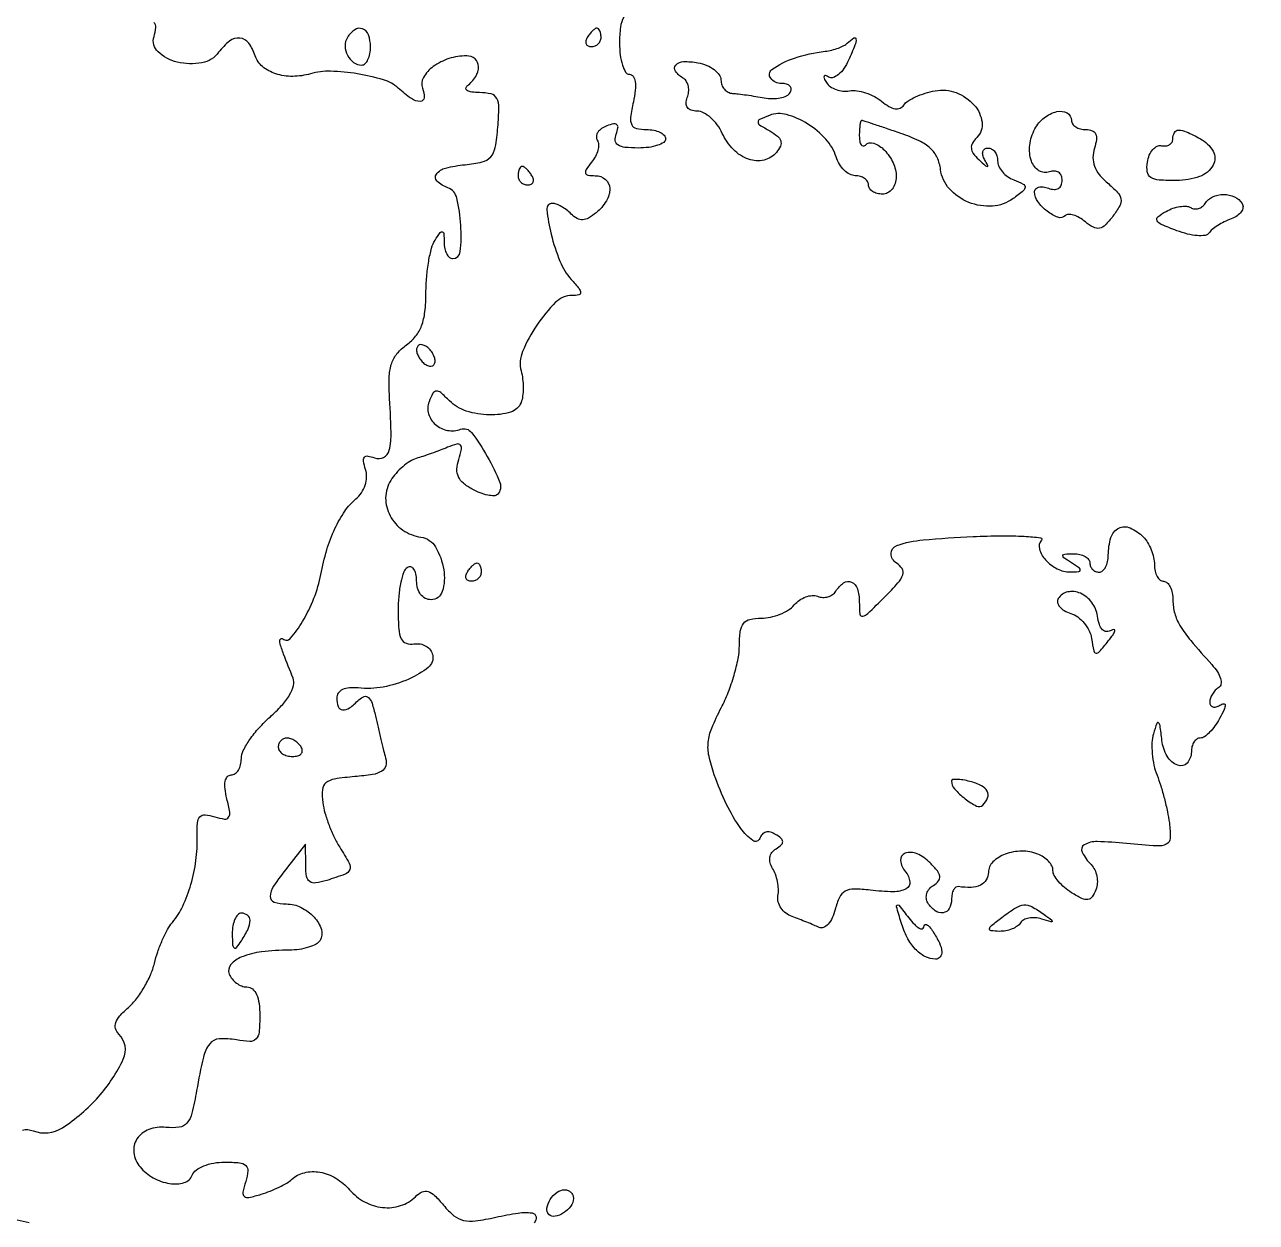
# Model space of a CAD drawing. Extents: x 0 to 4160, y 0 to 3120.
# Drawn here: x 154.5 to 288.1, y 2606.5 to 2736.4 of the extents above; entities that cross this region are included whole.
import ezdxf

# ---------------------------------------------------------------- set-up
doc = ezdxf.new("R2010")
doc.units = 0

msp = doc.modelspace()

# ---------------------------------------------------------------- linework, layer by layer
for points in [[(4159.499279, 606.274193, 0.000001), (4159.667734, 974.478125, 0.000057)], [(757.647081, 3119.740147, 0.000002), (520.492565, 3119.487217, 0.4139)], [(1964.75, 0.149832, 0.000016), (2717.930904, 0.232101, 0.000028), (3351.473438, 0.357111)], [(154.285611, 2616.480087, -0.074941), (154.850866, 2616.521925, -0.0728), (155.409341, 2616.396416, 0.239552), (158.594027, 2616.728292, 0.067511), (162.500639, 2620.07865, 0.072124), (165.200731, 2624.172276, 0.316056), (164.72864, 2626.87136, -0.124), (164.365046, 2627.479776, -0.158896), (164.380118, 2628.12826, -0.099096), (164.821803, 2628.871928, -0.030724), (165.754898, 2629.787424, 0.050859), (166.614785, 2630.701766, 0.030134), (167.451955, 2631.944466, 0.029914), (168.144946, 2633.299394, 0.04475), (168.567382, 2634.55925, -0.02467), (168.927337, 2635.795132, -0.020194), (169.429057, 2637.07678, -0.020654), (169.987818, 2638.219432, -0.049441), (170.516028, 2639, 0.064015), (171.647102, 2640.780806, 0.038954), (172.52699, 2643.117448, 0.037184), (173.075161, 2645.715579, 0.040529), (173.210767, 2648.291772, -0.023356), (173.238175, 2649.791107, -0.164313), (173.512326, 2650.456734, -0.241848), (174.067197, 2650.67823, -0.053188), (175.104637, 2650.46679, 0.036281), (176.175728, 2650.210571, 0.292078), (176.619556, 2650.401405, 0.195389), (176.740912, 2650.969499, 0.017613), (176.43067, 2652.420209, -0.0307), (176.228259, 2653.504671, -0.075127), (176.249983, 2654.314171, -0.131664), (176.482485, 2654.809807, -0.221088), (176.891592, 2655, 0.157668), (177.314345, 2655.136708, 0.097217), (177.674405, 2655.522086, 0.079168), (177.917492, 2656.097656, 0.060476), (178, 2656.777316, -0.117433), (178.206352, 2657.643794, -0.034076), (178.91237, 2658.833136, -0.032221), (179.917239, 2660.106046, -0.029479), (181.105941, 2661.280047, 0.028211), (182.363911, 2662.516178, 0.050844), (183.221944, 2663.677923, 0.067235), (183.653676, 2664.698273, 0.164089), (183.605941, 2665.502732, -0.003925), (182.579278, 2668.098, -0.028325), (182.166484, 2669.376911, -0.22458), (182.23461, 2669.73845, -0.446269), (182.492203, 2669.765134, 0.42316), (183.34026, 2669.819781, 0.042957), (184.643098, 2671.644851, 0.040233), (185.870058, 2674.161162, 0.046495), (186.60791, 2676.723884, -0.026303), (187.262238, 2679.397632, -0.035519), (188.147361, 2681.723678, -0.040491), (189.214083, 2683.606109, -0.070512), (190.418402, 2684.93228, 0.070736), (191.029049, 2685.605315, 0.070604), (191.428364, 2686.422293, 0.072668), (191.577052, 2687.29599, 0.082893), (191.457187, 2688.134891, -0.031386), (191.235552, 2689.022936, -0.214384), (191.340447, 2689.450567, -0.277048), (191.701436, 2689.589476, -0.048339), (192.434609, 2689.386719, 0.213991), (193.427308, 2689.441587, 0.220038), (194.030838, 2690.21797, 0.063732), (194.228188, 2692.178614, 0.008508), (194.045034, 2696.339488, -0.028124), (194.035734, 2698.288006, -0.071546), (194.308128, 2699.672173, -0.089858), (194.90948, 2700.7313, -0.066135), (195.905256, 2701.646192, 0.071982), (196.892689, 2702.574843, 0.079048), (197.538934, 2703.717854, 0.061929), (197.897734, 2705.229045, 0.026446), (198.015313, 2707.306704, -0.020655), (198.092483, 2709.022082, -0.021253), (198.310881, 2710.708844, -0.021569), (198.624497, 2712.149175, -0.079218), (199, 2713, -0.011213), (199.563444, 2713.830411, -0.309569), (199.798096, 2713.916542, -0.327416), (199.952739, 2713.728916, -0.011938), (199.984687, 2712.75, 0.049419), (200.056961, 2712.08033, 0.069019), (200.259877, 2711.514062, 0.088742), (200.555182, 2711.132722, 0.185807), (200.9, 2711, 0.385046), (201.740643, 2711.760059, 0.041434), (201.791439, 2714.616596, 0.039714), (201.362443, 2717.56626, 0.250176), (200.4, 2718.676747, -0.092816), (199.223725, 2719.400372, -0.384809), (199.147807, 2720.16083, -0.17507), (200.144808, 2720.826916, -0.036576), (202.25, 2721.186642, 0.032999), (204.119337, 2721.492335, 0.157075), (205.03659, 2722.041759, 0.137093), (205.528196, 2723.067229, 0.022995), (205.810365, 2725.25, 0.016331), (205.918143, 2727.407364, 0.127058), (205.684983, 2728.379035, 0.213884), (205.066998, 2728.859758, 0.058333), (203.810365, 2729.015313, -0.029862), (202.985963, 2729.070079, -0.098771), (202.47242, 2729.241942, -0.293502), (202.343879, 2729.488858, -0.214758), (202.5, 2729.765313, 0.093716), (203.409428, 2730.740967, 0.146974), (203.714734, 2731.83756, 0.210325), (203.331952, 2732.661458, 0.182296), (202.434259, 2733, 0.077205), (200.501825, 2732.699824, 0.081401), (198.789971, 2731.828854, 0.103357), (197.73783, 2730.657226, 0.226809), (197.644227, 2729.484746, -0.102307), (197.812281, 2728.459701, -0.402267), (197.392837, 2728.057452, -0.153423), (196.428192, 2728.361053, -0.031555), (195.01557, 2729.485909, 0.111182), (193.403095, 2730.396581, 0.032303), (190.605345, 2731.045967, 0.033175), (187.66889, 2731.332185, 0.079001), (185.5, 2731.055604, -0.069517), (183.56509, 2730.771674, -0.080241), (181.724356, 2731.055993, -0.093359), (180.286764, 2731.840542, -0.145443), (179.5, 2733, 0.08371), (178.792382, 2734.378119, 0.211413), (177.831316, 2734.919126, 0.191923), (176.711642, 2734.59326, 0.069355), (175.537148, 2733.38169, -0.192075), (173.717134, 2732.240896, -0.10518), (171.045742, 2732.318978, -0.127582), (168.964917, 2733.435831, -0.290733), (168.527966, 2735.088114, 0.057936), (168.717756, 2736.066574, 0.226136), (168.501472, 2736.625955, 0.162592)], [(219.469834, 2737.211654, 0.093966), (219.108348, 2736.097197, 0.031578), (219, 2734.383369, 0.030242), (219.078473, 2733.087159, 0.047011), (219.31709, 2731.993865, 0.059721), (219.664253, 2731.233163, 0.261571), (220.079455, 2731, -0.251119), (220.480681, 2730.784926, -0.112318), (220.699871, 2730.207808, -0.063474), (220.711604, 2729.268883, -0.025486), (220.5, 2728, 0.020114), (220.202944, 2726.32946, 0.145513), (220.326195, 2725.531455, 0.229307), (220.8324, 2725.123994, 0.056791), (221.920545, 2725, -0.046125), (222.716467, 2724.92642, -0.066066), (223.38916, 2724.70625, -0.086137), (223.843225, 2724.382022, -0.197211), (224, 2724, -0.253346), (223.791991, 2723.615826, -0.063429), (223.127969, 2723.29375, -0.049312), (222.168592, 2723.072784, -0.031968), (221.031385, 2723, -0.023767), (219.594268, 2723.068349, -0.11781), (218.833925, 2723.328436, -0.232397), (218.544949, 2723.799788, -0.115434), (218.642725, 2724.511341, 0.046034), (218.833711, 2725.189781, 0.264843), (218.715483, 2725.528964, 0.236845), (218.347067, 2725.624011, 0.038462), (217.617084, 2725.406556, 0.062426), (217.046062, 2725.101174, 0.093307), (216.653608, 2724.69558, 0.121418), (216.498037, 2724.25747, 0.164749), (216.591833, 2723.85141, -0.137939), (216.725588, 2723.385258, -0.065536), (216.646696, 2722.76047, -0.057513), (216.382803, 2722.082888, -0.051655), (215.963645, 2721.456195, 0.022995), (215.379815, 2720.682987, 0.223015), (215.315324, 2720.288162, 0.295421), (215.578079, 2720.058006, 0.03623), (216.377555, 2720, -0.177589), (217.47873, 2719.596151, -0.215217), (217.94674, 2718.611773, -0.143668), (217.578222, 2717.256763, -0.081969), (216.457618, 2715.964826, -0.042065), (215.650234, 2715.402157, -0.120388), (214.99833, 2715.211207, -0.141388), (214.39662, 2715.355649, -0.067324), (213.757618, 2715.842382, 0.034073), (213.249748, 2716.285379, 0.033111), (212.68171, 2716.65995, 0.034943), (212.138583, 2716.920242, 0.094543), (211.720545, 2717, 0.445193), (211.113252, 2716.325615, 0.03463), (211.585039, 2713.638971, 0.036785), (212.541981, 2710.718101, 0.083369), (213.766281, 2708.75, -0.011504), (214.609755, 2707.748261, -0.159583), (214.774386, 2707.311325, -0.374157), (214.580301, 2707.067464, -0.045658), (213.843046, 2707, 0.198614), (212.077292, 2706.269788, 0.048619), (210.034421, 2703.791487, 0.048947), (208.485855, 2700.918791, 0.164554), (208.337624, 2698.816927, -0.03629), (208.499295, 2697.944485, -0.028632), (208.550605, 2696.985192, -0.029416), (208.494135, 2696.084679, -0.061318), (208.324614, 2695.403548, -0.232411), (207.194604, 2694.355732, -0.078403), (204.906453, 2694.046166, -0.071642), (202.390855, 2694.465184, -0.119896), (200.568556, 2695.574301, 0.016572), (199.614398, 2696.467222, 0.193514), (199.14217, 2696.632576, 0.265102), (198.773407, 2696.399438, 0.030594), (198.35141, 2695.473377, 0.164398), (198.298339, 2694.164521, 0.143142), (199.041174, 2693.004851, 0.13294), (200.343645, 2692.37182, 0.135744), (201.776327, 2692.489222, -0.330174), (202.955319, 2692.142261, -0.03311), (204.665447, 2689.535377, -0.033049), (206.025611, 2686.707461, -0.300494), (205.76487, 2685.431537, -0.200223), (205.393677, 2685.278879, -0.048381), (204.718881, 2685.347763, -0.042143), (203.898032, 2685.586159, -0.031138), (203.037589, 2685.979883, -0.050939), (202.070536, 2686.631853, -0.112706), (201.534114, 2687.335501, -0.120767), (201.376851, 2688.168841, -0.063456), (201.567342, 2689.212175, 0.02131), (201.873023, 2690.339816, 0.244346), (201.759699, 2690.770669, 0.285928), (201.361707, 2690.883953, 0.027349), (200.365399, 2690.537818, -0.006971), (199.538165, 2690.212086, -0.004807), (198.592779, 2689.86532, -0.004847), (197.676915, 2689.549305, -0.00987), (196.950445, 2689.322332, 0.07267), (196.269831, 2689.011696, 0.03501), (195.500951, 2688.435346, 0.033785), (194.768745, 2687.709872, 0.041079), (194.191971, 2686.935786, 0.137422), (193.6443, 2685.06723, 0.126009), (194.119057, 2683.116371, 0.119612), (195.505038, 2681.559856, 0.116265), (197.464681, 2680.791418, -0.227265), (199.044333, 2679.73569, -0.093854), (199.942587, 2677.256025, -0.113497), (199.788453, 2674.911306, -0.331147), (198.563358, 2674, -0.121407), (197.943916, 2674.15266, -0.109971), (197.439819, 2674.579262, -0.094722), (197.111897, 2675.24025, -0.068017), (197, 2676.059017, 0.047867), (196.928459, 2676.804599, 0.104212), (196.70625, 2677.33165, 0.181468), (196.378123, 2677.558599, 0.202618), (196, 2677.5, 0.17154), (195.612097, 2677.017805, 0.030946), (195.29375, 2675.892973, 0.0302), (195.073237, 2674.468171, 0.023296), (195, 2672.897146, 0.016266), (195.06749, 2670.823113, 0.092671), (195.339083, 2669.758902, 0.202104), (195.869151, 2669.277545, 0.12775), (196.713748, 2669.206163, -0.087348), (197.392048, 2669.203148, -0.09146), (198.016687, 2668.967239, -0.096377), (198.491311, 2668.537604, -0.110047), (198.742743, 2667.980182, -0.282627), (198.269281, 2666.668331, -0.06496), (196.165002, 2665.396042, -0.057568), (193.364872, 2664.532737, -0.073479), (190.669113, 2664.431979, 0.046902), (189.711535, 2664.446917, 0.089664), (188.970067, 2664.25206, 0.126472), (188.505335, 2663.870491, 0.159262), (188.333333, 2663.344191, 0.088009), (188.498004, 2662.415902, 0.292189), (188.968911, 2662.057086, 0.179486), (189.714981, 2662.265676, 0.039416), (190.744645, 2663.144645, -0.111428), (191.320006, 2663.508144, -0.286145), (191.780883, 2663.407074, -0.124241), (192.167226, 2662.777363, -0.020693), (192.53759, 2661.394645, 0.002166), (192.819096, 2660.162771, 0.0018), (193.128928, 2658.854801, 0.001816), (193.421393, 2657.658779, 0.004918), (193.640278, 2656.813187, -0.12709), (193.648903, 2655.976299, -0.199882), (193.227311, 2655.406595, -0.096114), (192.226149, 2655.043964, -0.018398), (190.297333, 2654.813187, 0.017332), (188.110461, 2654.556259, 0.13334), (187.175335, 2654.142322, 0.207151), (186.789551, 2653.402077, 0.050988), (186.831601, 2652, 0.036758), (187.066206, 2650.873664, 0.020716), (187.505921, 2649.547951, 0.020586), (188.063336, 2648.239965, 0.031544), (188.661504, 2647.163236, -0.015463), (189.701235, 2645.425676, -0.223979), (189.748439, 2644.728693, -0.213994), (189.241147, 2644.230742, -0.014066), (187.25, 2643.55684, -0.035102), (186.04548, 2643.277295, -0.197229), (185.415137, 2643.425943, -0.201092), (185.078209, 2643.971982, -0.036609), (184.977764, 2645.182612), (184.955528, 2647.5), (183, 2645, 0.01715), (181.485166, 2642.920197, 0.142096), (181.129306, 2641.820278, 0.333636), (181.560349, 2641.20805, 0.078488), (182.877555, 2641, -0.115111), (184.470454, 2640.628355, -0.092077), (185.88567, 2639.57012, -0.108284), (186.670007, 2638.229536, -0.220266), (186.527073, 2637.043805, -0.134648), (186.094508, 2636.641203, -0.043751), (185.28099, 2636.302607, -0.039939), (184.268351, 2636.068577, -0.035567), (183.190983, 2635.986345, 0.027893), (180.19982, 2635.80412, 0.065368), (178.032148, 2635.257155, 0.119741), (176.857197, 2634.425305, 0.277509), (176.676185, 2633.401464, 0.07905), (176.985915, 2632.865716, 0.065339), (177.465198, 2632.41168, 0.066668), (178.034265, 2632.104686, 0.090643), (178.606989, 2632, -0.178301), (179.194258, 2631.783702, -0.11163), (179.638258, 2631.190676, -0.072733), (179.9133, 2630.216312, -0.032489), (180, 2628.883423, -0.021666), (179.922663, 2627.099512, -0.170982), (179.586247, 2626.35686, -0.215673), (178.904482, 2626.083028, -0.03651), (177.476133, 2626.249313, 0.062233), (175.612886, 2626.369804, 0.214008), (174.564086, 2625.821939, 0.111763), (173.878614, 2624.385161, 0.012152), (173.151454, 2620.765361, -0.015739), (172.639175, 2618.306704, -0.115199), (172.10227, 2617.239926, -0.189405), (171.27324, 2616.786212, -0.057651), (169.815595, 2616.769881, 0.113986), (167.968153, 2616.541453, 0.161984), (166.682254, 2615.520196, 0.179584), (166.342026, 2614.0202, 0.141021), (167.015506, 2612.481316, 0.092921), (168.439295, 2611.299586, 0.087453), (170.224688, 2610.682072, 0.110019), (171.795455, 2610.77742, 0.235358), (172.66816, 2611.577623, -0.146139), (173.090102, 2612.125087, -0.059709), (173.920523, 2612.58379, -0.051988), (174.997341, 2612.89519, -0.044435), (176.174376, 2613, -0.021285), (177.805719, 2612.930523, -0.165431), (178.493734, 2612.629019, -0.241147), (178.713532, 2612.039049, -0.047711), (178.468667, 2610.90128, 0.026305), (178.164367, 2609.732646, 0.277654), (178.321913, 2609.286599, 0.230703), (178.822096, 2609.166244, 0.019166), (180.15128, 2609.513674, 0.020577), (181.120165, 2609.851118, 0.018752), (182.089126, 2610.276633, 0.019141), (182.926049, 2610.722574, 0.055961), (183.45, 2611.112395, -0.12935), (184.82709, 2611.854337, -0.103409), (186.517812, 2611.906472, -0.092268), (188.249977, 2611.255917, -0.080023), (189.732028, 2610, 0.09198), (191.361638, 2608.684207, 0.098097), (193.318658, 2608.078312, 0.104105), (195.264545, 2608.279036, 0.117239), (196.870983, 2609.25, -0.08011), (197.595867, 2609.76444, -0.19038), (198.243582, 2609.817061, -0.122437), (198.949191, 2609.395195, -0.025711), (199.923022, 2608.32194, 0.046542), (201.041407, 2607.187958, 0.118628), (202.067942, 2606.675325, 0.091577), (203.378999, 2606.617135, 0.020887), (205.573964, 2607.016682, -0.017606), (208.018349, 2607.478214, -0.073102), (209.515578, 2607.486393, -0.319089), (209.954671, 2607.070531, -0.250078), (209.758298, 2606.424965, -0.071436)], [(154.990636, 2606.401663, 0.043608), (152.339016, 2606.872654, 0.011252)]]:
    msp.add_lwpolyline(points, format="xyb")
for points in [[(189.5, 2735, 0.144187), (189.245197, 2734.069103, 0.115518), (189.502676, 2733.057547, 0.118376), (190.174754, 2732.283364, 0.156311), (191.059017, 2732, 0.200667), (191.418575, 2732.150357, 0.084925), (191.723586, 2732.5875, 0.064972), (191.93082, 2733.23444, 0.045091), (192, 2734, 0.086441), (191.77983, 2735.264012, 0.21455), (191.141919, 2735.925046, 0.248207), (190.303763, 2735.835804, 0.106542)], [(215.5, 2735, 0.082592), (215.343488, 2734.6179, 0.161196), (215.3746, 2734.29375, 0.182303), (215.586039, 2734.078288, 0.108972), (215.940983, 2734, 0.093332), (216.345238, 2734.076123, 0.09642), (216.688914, 2734.29375, 0.099167), (216.918938, 2734.618444, 0.105053), (217, 2735, 0.042167), (216.967655, 2735.382849, 0.061769), (216.870461, 2735.70625, 0.081139), (216.727648, 2735.92554, 0.210953), (216.559017, 2736, 0.151918), (216.34829, 2735.934461, 0.038439), (216.066025, 2735.70625, 0.035638), (215.768994, 2735.382774, 0.029505)], [(243.832333, 2732.531357, -0.041684), (243.327938, 2731.631408, -0.065942), (242.741769, 2730.970928, -0.092335), (242.169952, 2730.636587, -0.228486), (241.699264, 2730.685865, 0.050419), (241.341292, 2730.860033, 0.391755), (241.184424, 2730.79469, 0.221712), (241.186053, 2730.562319, 0.027556), (241.434081, 2730.106659, 0.102795), (241.848853, 2729.668904, 0.065197), (242.475244, 2729.344969, 0.061473), (243.207454, 2729.177949, 0.067425), (243.934966, 2729.202091, -0.077736), (244.733891, 2729.212206, -0.043243), (245.684543, 2728.990687, -0.041849), (246.630941, 2728.591657, -0.052564), (247.422591, 2728.064243, 0.038169), (248.216809, 2727.501522, 0.094186), (248.884399, 2727.256088, 0.143986), (249.418699, 2727.321337, 0.147795), (249.826215, 2727.665273, -0.109699), (250.26794, 2728.098712, -0.032925), (251.103584, 2728.546132, -0.03126), (252.134645, 2728.938061, -0.029333), (253.228539, 2729.208196, -0.13725), (255.498906, 2729.004817, -0.121189), (257.4602, 2727.653388, -0.152102), (258.303425, 2725.787098, -0.230948), (257.734757, 2724.134757, 0.065645), (257.268655, 2723.527068, 0.154164), (257.146694, 2722.974611, 0.136899), (257.360402, 2722.408135, 0.047477), (257.946704, 2721.75, 0.004358), (258.686678, 2721.075073, 0.184745), (258.882924, 2721, 0.561535), (258.941025, 2721.095303, 0.009535), (258.587687, 2721.75, -0.065956), (258.395318, 2722.228509, -0.132257), (258.400358, 2722.632812, -0.182297), (258.596402, 2722.898283, -0.144512), (258.940983, 2723, -0.130616), (259.344841, 2722.892668, -0.100652), (259.688914, 2722.590803, -0.088446), (259.920332, 2722.139243, -0.074425), (260, 2721.606989, 0.109922), (260.129773, 2721.023823, 0.065985), (260.514063, 2720.423892, 0.061159), (261.080888, 2719.898853, 0.063876), (261.75, 2719.535569, -0.020733), (262.780488, 2719.08611, -0.297901), (262.976025, 2718.759157, -0.215454), (262.780284, 2718.368499, -0.011814), (261.668748, 2717.508924, -0.143783), (259.430715, 2716.69445, -0.112115), (256.863629, 2717.108417, -0.114309), (254.764303, 2718.578209, -0.153819), (253.808966, 2720.677249, 0.077742), (253.441828, 2721.968396, 0.100837), (252.715355, 2722.958095, 0.074715), (251.479791, 2723.780808, 0.026248), (249.5, 2724.584923, 0.00149), (247.948879, 2725.116813, 0.002285), (246.601562, 2725.567477, 0.000765), (245.434777, 2725.949856, 0.063838), (245.25, 2725.984944, 0.36509), (245.151673, 2725.911742, 0.020129), (245.073438, 2725.505994, 0.023461), (245.017994, 2724.971255, 0.014101), (245, 2724.333333, 0.037878), (245.045215, 2723.737347, 0.107049), (245.193285, 2723.349535, 0.244364), (245.410492, 2723.227052, 0.207794), (245.657991, 2723.324657, -0.294884), (246.569542, 2723.520745, -0.110256), (247.714178, 2722.768766, -0.084054), (248.668165, 2721.380908, -0.109053), (249, 2719.877555, -0.078397), (248.886847, 2719.16032, -0.090529), (248.559375, 2718.551532, -0.100781), (248.07207, 2718.144537, -0.124374), (247.5, 2718, -0.064853), (246.926543, 2718.074694, -0.082425), (246.440625, 2718.29375, -0.098894), (246.115568, 2718.618646, -0.148195), (246, 2719, 0.141874), (245.889573, 2719.38134, 0.099744), (245.57917, 2719.70625, 0.084602), (245.114976, 2719.925123, 0.068054), (244.567388, 2720, -0.124309), (243.971678, 2720.150429, -0.069789), (243.366656, 2720.595326, -0.062682), (242.84428, 2721.25172, -0.059987), (242.491544, 2722.026641, 0.108819), (241.377307, 2723.954254, 0.068055), (239.365278, 2725.628413, 0.071064), (237.101838, 2726.628915, 0.161908), (235.25772, 2726.542702, 0.014372), (234.189719, 2726.095574, 0.302172), (234.015489, 2725.816852, 0.252067), (234.192732, 2725.508772, 0.010843), (235.305451, 2724.852028, -0.042464), (236.125383, 2724.295424, -0.149199), (236.478049, 2723.772474, -0.180977), (236.443488, 2723.206322, -0.068526), (236.018684, 2722.522512, -0.165003), (234.666553, 2721.691629, -0.141309), (232.990791, 2721.786925, -0.114567), (231.35088, 2722.828146, -0.087579), (230.143337, 2724.584754, 0.051499), (229.601529, 2725.508556, 0.053289), (228.887787, 2726.290522, 0.059002), (228.118309, 2726.82448, 0.122804), (227.41445, 2727, -0.075936), (226.771003, 2727.098289, -0.161368), (226.366643, 2727.388886, -0.167313), (226.22447, 2727.854882, -0.082933), (226.349337, 2728.467975, 0.066719), (226.493102, 2729.073335, 0.072258), (226.466258, 2729.678351, 0.081026), (226.279146, 2730.190464, 0.126981), (225.956326, 2730.526992, -0.091115), (225.079526, 2731.320068, -0.361022), (225.105907, 2731.993529, -0.20837), (225.949669, 2732.378316, -0.051517), (227.5, 2732.244751, -0.050582), (228.456349, 2731.959404, -0.062319), (229.265625, 2731.50085, -0.074439), (229.814889, 2730.948061, -0.159737), (230, 2730.383423, 0.088034), (230.094738, 2729.849515, 0.089639), (230.367188, 2729.384552, 0.093696), (230.772959, 2729.059682, 0.107637), (231.25, 2728.92569, -0.014909), (231.879429, 2728.8694, -0.005241), (232.778949, 2728.752264, -0.005198), (233.765826, 2728.602738, -0.006068), (234.699613, 2728.439654, 0.045018), (235.586246, 2728.355111, 0.051737), (236.432103, 2728.438521, 0.059111), (237.117142, 2728.665351, 0.145867), (237.50863, 2729.013964, 0.141897), (237.612879, 2729.388219, 0.19137), (237.48106, 2729.710352, 0.13699), (237.111439, 2729.927878, 0.065002), (236.559017, 2730, -0.228707), (235.395757, 2730.56146, -0.424284), (235.519793, 2731.502217, -0.082285), (237.96875, 2732.75539, -0.044516), (241.281649, 2733.495533, 0.027178), (242.010303, 2733.632023, 0.026466), (242.726475, 2733.847637, 0.027449), (243.3337, 2734.104537, 0.082758), (243.698316, 2734.364982, -0.046159), (244.392779, 2734.941831, -0.578797), (244.639, 2734.823357, -0.115813), (244.532073, 2734.150687, -0.009822)], [(268, 2726, 0.154397), (268.120645, 2725.618616, 0.097848), (268.46042, 2725.29375, 0.08029), (268.968061, 2725.074524, 0.061935), (269.567388, 2725, -0.088845), (270.245697, 2724.878512, -0.199829), (270.621474, 2724.529201, -0.143933), (270.708527, 2723.918178, -0.04076), (270.491127, 2722.972045, 0.076823), (270.335205, 2721.96749, 0.089817), (270.506333, 2721.019048, 0.080176), (271.023839, 2720.11031, 0.048357), (271.892644, 2719.222045, -0.02653), (273.000439, 2718.184046, -0.150781), (273.358826, 2717.470685, -0.169495), (273.231249, 2716.725443, -0.035718), (272.50016, 2715.601615, -0.032014), (271.673354, 2714.643886, -0.149698), (271.040465, 2714.30024, -0.176592), (270.385046, 2714.398849, -0.048491), (269.50709, 2714.994116, 0.041998), (268.865108, 2715.441642, 0.05838), (268.222387, 2715.719618, 0.073648), (267.674394, 2715.799384, 0.198267), (267.317843, 2715.651177, -0.293815), (266.541926, 2715.482669, -0.075875), (265.369685, 2716.13707, -0.068862), (264.340888, 2717.192385, -0.16014), (264, 2718.229434, -0.181148), (264.122375, 2718.556127, -0.148022), (264.440625, 2718.755684, -0.101587), (264.925684, 2718.786614, -0.056964), (265.5, 2718.638374, 0.074756), (266.110696, 2718.503621, 0.14841), (266.589205, 2718.614011, 0.165571), (266.892209, 2718.958625, 0.098585), (267, 2719.5, 0.100138), (266.895744, 2720.015342, 0.147302), (266.603038, 2720.368751, 0.144481), (266.159066, 2720.505892, 0.095042), (265.629042, 2720.411145, -0.239937), (264.477283, 2720.532017, -0.168179), (263.660614, 2721.579899, -0.112799), (263.48036, 2723.304622, -0.092987), (264.03877, 2725.072442, -0.102438), (265.045074, 2726.277992, -0.110714), (266.421177, 2726.943649, -0.181717), (267.519077, 2726.800676, -0.27724)], [(281.975544, 2724.013088, -0.141877), (283.361926, 2722.659936, -0.263355), (283.362899, 2721.13528, -0.181107), (281.899443, 2719.907406, -0.082849), (279.407127, 2719.468192, -0.018846), (277.508597, 2719.52245, -0.12463), (276.613157, 2719.813477, -0.219922), (276.226957, 2720.408615, -0.074219), (276.232783, 2721.468192, -0.059177), (276.444247, 2722.226717, -0.080912), (276.815253, 2722.829719, -0.101833), (277.281922, 2723.188023, -0.164701), (277.773741, 2723.25, 0.07936), (278.24216, 2723.229973, 0.10874), (278.639786, 2723.367188, 0.125997), (278.903815, 2723.638818, 0.130873), (279, 2724, -0.124524), (279.171885, 2724.679466, -0.274298), (279.614757, 2724.944831, -0.107826), (280.447476, 2724.766975, -0.016539)], [(208, 2720, 0.105053), (208.081062, 2719.618444, 0.099167), (208.311086, 2719.29375, 0.09642), (208.654762, 2719.076123, 0.093332), (209.059017, 2719, 0.108972), (209.413961, 2719.078288, 0.182303), (209.6254, 2719.29375, 0.161196), (209.656512, 2719.6179, 0.082592), (209.5, 2720, 0.029505), (209.231006, 2720.382774, 0.035638), (208.933975, 2720.70625, 0.038439), (208.65171, 2720.934461, 0.151918), (208.440983, 2721, 0.210953), (208.272352, 2720.92554, 0.081139), (208.129539, 2720.70625, 0.061769), (208.032345, 2720.382849, 0.042167)], [(286.504365, 2716.992937, -0.173546), (286.597308, 2716.556672, -0.12153), (286.411253, 2716.084888, -0.090933), (285.961112, 2715.646724, -0.059227), (285.313382, 2715.315879, 0.027798), (284.576412, 2714.996008, 0.025918), (283.861434, 2714.589571, 0.026841), (283.264891, 2714.161529, 0.075122), (282.917031, 2713.784187, -0.215165), (282.497775, 2713.525912, -0.049745), (281.648432, 2713.501405, -0.042712), (280.576695, 2713.669893, -0.030515), (279.417031, 2714.031564, -0.010663), (277.741235, 2714.709953, -0.166266), (277.288622, 2715.119505, -0.368008), (277.372397, 2715.533911, -0.038984), (278.25792, 2716.124441, -0.043264), (278.998775, 2716.458616, -0.046103), (279.770577, 2716.651687, -0.050925), (280.459928, 2716.687029, -0.126426), (280.938822, 2716.53781, 0.109321), (281.339102, 2716.398106, 0.099813), (281.775186, 2716.433483, 0.095226), (282.179994, 2716.639005, 0.089627), (282.489919, 2716.983688, -0.147868), (283.306373, 2717.70501, -0.107334), (284.498003, 2717.966673, -0.107523), (285.689102, 2717.710408, -0.148855)], [(197, 2701.118034, 0.085235), (197.073533, 2700.689814, 0.053414), (197.29375, 2700.230237, 0.051777), (197.617474, 2699.810561, 0.064269), (198, 2699.5, 0.076764), (198.382383, 2699.338175, 0.154201), (198.70625, 2699.357263, 0.186277), (198.920761, 2699.550471, 0.117858), (199, 2699.881966, 0.085235), (198.926467, 2700.310186, 0.053414), (198.70625, 2700.769763, 0.051777), (198.382526, 2701.189439, 0.064269), (198, 2701.5, 0.076764), (197.617617, 2701.661825, 0.154201), (197.29375, 2701.642737, 0.186277), (197.079239, 2701.449529, 0.117858)], [(275.8, 2680.8, -0.062206), (276.259641, 2680.209158, -0.039117), (276.6475, 2679.42375, -0.038823), (276.91209, 2678.577103, -0.056383), (277, 2677.8, 0.053595), (277.074027, 2677.111367, 0.073362), (277.29375, 2676.52875, 0.093122), (277.618409, 2676.137625, 0.17482), (278, 2676, -0.194364), (278.381955, 2675.845694, -0.087111), (278.70625, 2675.400102, -0.066973), (278.926368, 2674.739415, -0.046998), (279, 2673.957794, 0.067847), (279.195428, 2672.524205, 0.067932), (279.767432, 2671.195897, 0.039897), (280.930594, 2669.573595, 0.008549), (283.213525, 2666.964799, -0.039123), (283.822744, 2666.176208, -0.0718), (284.165021, 2665.441961, -0.108575), (284.210045, 2664.854973, -0.222956), (283.963525, 2664.477458, 0.066458), (283.594941, 2664.175541, 0.052171), (283.283036, 2663.763142, 0.053447), (283.070967, 2663.308551, 0.082613), (283, 2662.881966, 0.134362), (283.088906, 2662.557093, 0.190542), (283.323057, 2662.375376, 0.142096), (283.678791, 2662.374982, 0.0682), (284.099768, 2662.56166, -0.094818), (284.509632, 2662.718045, -0.474034), (284.671162, 2662.579238, -0.104615), (284.557408, 2662.099639, -0.012512), (284.064584, 2661.120677, -0.032778), (283.55917, 2660.309002, -0.039516), (282.97961, 2659.622949, -0.043627), (282.412867, 2659.142524, -0.155218), (281.964816, 2659, 0.153239), (281.596858, 2658.884517, 0.098059), (281.283415, 2658.559375, 0.080688), (281.071932, 2658.073541, 0.062464), (281, 2657.5, -0.183111), (280.539036, 2656.283505, -0.314768), (279.530209, 2656.040391, -0.169842), (278.381937, 2657.027154, -0.102214), (277.809648, 2658.75, 0.004529), (277.605884, 2660.357997, 0.196236), (277.43831, 2660.648879, 0.516217), (277.247122, 2660.59131, 0.010389), (276.892469, 2659.462705, 0.06038), (276.734869, 2658.504876, 0.032016), (276.760824, 2657.300445, 0.031337), (276.946784, 2656.054941, 0.041984), (277.278418, 2654.962705, -0.019892), (277.679919, 2653.82378, -0.01152), (278.075716, 2652.426903, -0.011502), (278.408657, 2651.005367, -0.018933), (278.616547, 2649.788456, -0.039098), (278.704784, 2648.130914, -0.281653), (278.288751, 2647.487604, -0.129906), (277.266005, 2647.29166, -0.007154), (273.987372, 2647.565666, 0.01706), (270.780533, 2647.7698, 0.142743), (269.389169, 2647.408419, 0.396018), (269.158408, 2646.602808, 0.077714), (270.132783, 2645.267217, -0.086537), (270.520537, 2644.715668, -0.062692), (270.753597, 2644.000167, -0.061753), (270.804291, 2643.236929, -0.0775), (270.655477, 2642.544571, -0.058584), (270.247051, 2641.766609, -0.214939), (269.783218, 2641.484216, -0.14724), (269.138264, 2641.594218, -0.024238), (268.022694, 2642.2179, -0.037636), (267.248714, 2642.786361, -0.04127), (266.594166, 2643.448567, -0.045257), (266.140069, 2644.102954, -0.129768), (266, 2644.633558, 0.122035), (265.879231, 2645.121003, 0.064695), (265.517992, 2645.63245, 0.05841), (264.986624, 2646.089133, 0.056775), (264.359123, 2646.415686, 0.094478), (262.618354, 2646.728876, 0.086219), (260.823584, 2646.397831, 0.102301), (259.482446, 2645.560167, 0.204948), (259, 2644.432612, -0.13958), (258.766819, 2643.613588, -0.143673), (258.139139, 2643.05111, -0.102531), (257.115273, 2642.799547, -0.048332), (255.75, 2642.881579, 0.204797), (255.464327, 2642.809424, 0.105904), (255.220313, 2642.524589, 0.075993), (255.055021, 2642.065578, 0.048526), (255, 2641.5, -0.125149), (254.748065, 2640.509226, -0.234888), (254.087383, 2640.046105, -0.197987), (253.218956, 2640.2595, -0.096637), (252.430902, 2641.111803, -0.115305), (252.267915, 2641.597154, -0.10043), (252.324639, 2642.131264, -0.093433), (252.593382, 2642.632305, -0.084848), (253.034064, 2643.021053, 0.080945), (253.585972, 2643.500362, 0.213562), (253.72414, 2643.993188, 0.133742), (253.460983, 2644.593124, 0.026537), (252.66985, 2645.473007, 0.091), (251.257344, 2646.447461, 0.195402), (249.957816, 2646.49486, 0.348212), (249.478113, 2645.714464, 0.14442), (250, 2644.5, -0.138819), (250.480683, 2643.414442, -0.31742), (250.092883, 2642.658038, -0.125277), (248.685769, 2642.32401, -0.027433), (246.183968, 2642.502029, 0.028112), (244.44314, 2642.623523, 0.130105), (243.472827, 2642.380626, 0.15857), (242.854124, 2641.719456, 0.047988), (242.387569, 2640.408064, -0.046196), (242.064927, 2639.490811, -0.075699), (241.613359, 2638.804073, -0.109236), (241.110867, 2638.44503, -0.215877), (240.630661, 2638.455803, 0.011763), (240.072358, 2638.707899, 0.004863), (239.305946, 2639.023728, 0.004808), (238.477332, 2639.346586, 0.006173), (237.708729, 2639.626781, -0.081145), (237.044442, 2639.988964, -0.078708), (236.521873, 2640.546985, -0.082967), (236.217734, 2641.210222, -0.107178), (236.183771, 2641.877424, 0.053845), (236.223523, 2642.598237, 0.035432), (236.121239, 2643.423398, 0.035525), (235.904355, 2644.222009, 0.055926), (235.596926, 2644.861803, -0.0747), (235.329234, 2645.476791, -0.110234), (235.304699, 2646.062797, -0.117528), (235.529244, 2646.577007, -0.093147), (235.978647, 2646.986803, 0.043398), (236.544605, 2647.408461, 0.224639), (236.693122, 2647.757984, 0.209458), (236.520974, 2648.111565, 0.037815), (235.91578, 2648.552051, 0.075363), (235.362719, 2648.787926, 0.127399), (234.86188, 2648.787555, 0.143456), (234.464234, 2648.549658, 0.106635), (234.202301, 2648.106903, -0.510688), (233.450387, 2647.870412, -0.077943), (232.146159, 2649.200386, -0.042615), (230.603815, 2651.803562, -0.028626), (229.280698, 2655, -0.029867), (228.703261, 2657.042605, -0.079779), (228.61795, 2658.549011, -0.072697), (229.006975, 2660.086744, -0.021823), (230.030698, 2662.280794, 0.027507), (230.784716, 2663.945919, 0.021587), (231.421518, 2665.823183, 0.022057), (231.862058, 2667.625244, 0.048953), (232, 2669.030794, -0.030801), (232.096754, 2670.599926, -0.138889), (232.450184, 2671.437788, -0.172002), (233.142916, 2671.867223, -0.053617), (234.377555, 2672, 0.05313), (235.375603, 2672.106352, 0.042755), (236.407899, 2672.423164, 0.04427), (237.320183, 2672.888544, 0.079636), (237.950668, 2673.440559, -0.066718), (238.50677, 2673.95328, -0.064484), (239.184466, 2674.308514, -0.069605), (239.875929, 2674.459532, -0.111066), (240.471962, 2674.372385, 0.082414), (241.028188, 2674.258502, 0.07818), (241.602188, 2674.326869, 0.081725), (242.105438, 2674.562363, 0.104493), (242.457866, 2674.931826, -0.100737), (243.303645, 2675.831787, -0.266938), (244.151291, 2675.91163, -0.214705), (244.788725, 2675.184869, -0.074393), (245, 2673.772727, 0.024183), (245.064496, 2672.440029, 0.442015), (245.368259, 2672.213062, 0.145542), (245.918028, 2672.499102, 0.004518), (247.75, 2674.303584, 0.014404), (249.184664, 2675.82788, 0.098119), (249.704998, 2676.714531, 0.226535), (249.631925, 2677.373328, 0.115116), (249.02896, 2677.976484, -0.257257), (248.449499, 2679.01031, -0.321589), (249.067303, 2679.884887, -0.061415), (251.911872, 2680.493633, -0.011038), (257.329531, 2680.852118, -0.008397), (260.413091, 2680.936029, -0.016192), (262.882161, 2680.881774, -0.015198), (264.657726, 2680.73094, -0.622101), (264.758676, 2680.44793, 0.270403), (264.526293, 2679.507376, 0.113173), (265.188752, 2678.326781, 0.090123), (266.463493, 2677.349029, 0.121582), (267.872445, 2677.015313, 0.012298), (268.79618, 2677.046734, 0.360326), (268.9567, 2677.19636, 0.279162), (268.856255, 2677.423941, 0.00924), (268, 2678, -0.011213), (267.169589, 2678.563444, -0.309569), (267.083458, 2678.798096, -0.327416), (267.271084, 2678.952739, -0.011938), (268.25, 2678.984687, -0.055234), (268.919445, 2678.916433, -0.075283), (269.485937, 2678.701752, -0.095191), (269.865757, 2678.380315, -0.17131), (270, 2678, 0.099038), (270.076342, 2677.618362, 0.097945), (270.29375, 2677.29375, 0.097945), (270.618362, 2677.076342, 0.099038), (271, 2677, 0.177615), (271.381633, 2677.139984, 0.092341), (271.70625, 2677.538542, 0.072432), (271.926034, 2678.131902, 0.05258), (272, 2678.833333, -0.072849), (272.279745, 2680.743175, -0.203317), (273.126266, 2681.764576, -0.229854), (274.361494, 2681.79636, -0.090058)], [(204, 2677, -0.105053), (203.918938, 2676.618444, -0.099167), (203.688914, 2676.29375, -0.09642), (203.345238, 2676.076123, -0.093332), (202.940983, 2676, -0.108972), (202.586039, 2676.078288, -0.182303), (202.3746, 2676.29375, -0.161196), (202.343488, 2676.6179, -0.082592), (202.5, 2677, -0.029505), (202.768994, 2677.382774, -0.035638), (203.066025, 2677.70625, -0.038439), (203.34829, 2677.934461, -0.151918), (203.559017, 2678, -0.210953), (203.727648, 2677.92554, -0.081139), (203.870461, 2677.70625, -0.061769), (203.967655, 2677.382849, -0.042167)], [(266.578716, 2674.127365, 0.191372), (266.503684, 2673.703993, 0.12435), (266.722642, 2673.250946, 0.087914), (267.219861, 2672.834019, 0.053822), (267.922124, 2672.524717, -0.08324), (268.691651, 2672.130498, -0.060088), (269.392183, 2671.465268, -0.059465), (269.921623, 2670.643648, -0.076832), (270.186645, 2669.787705, 0.011866), (270.416627, 2668.452994, 0.318567), (270.663712, 2668.218328, 0.255318), (271.015048, 2668.349423, 0.008562), (272, 2669.526943, 0.016705), (272.511572, 2670.205427, 0.085227), (272.713189, 2670.630811, 0.498912), (272.61472, 2670.75954, 0.13391), (272.321494, 2670.677127, -0.15036), (271.810218, 2670.551066, -0.188264), (271.369388, 2670.752662, -0.115034), (271.03099, 2671.316367, -0.042513), (270.821494, 2672.224953, 0.125273), (270.211745, 2673.704598, 0.127979), (268.972778, 2674.69851, 0.158437), (267.602378, 2674.846052, 0.205369)], [(182, 2658, 0.153634), (182.120018, 2657.618621, 0.097988), (182.457961, 2657.29375, 0.080552), (182.962904, 2657.074545, 0.062283), (183.559017, 2657, 0.066118), (184.110654, 2657.073267, 0.138808), (184.478525, 2657.29375, 0.191142), (184.607943, 2657.620352, 0.139169), (184.5, 2658, 0.06081), (184.193797, 2658.382515, 0.051032), (183.7871, 2658.70625, 0.053229), (183.346558, 2658.926698, 0.089642), (182.940983, 2659, 0.105429), (182.581949, 2658.923444, 0.099231), (182.276414, 2658.70625, 0.096318), (182.071618, 2658.381732, 0.092995)], [(255, 2654.334952, 0.185784), (255.329978, 2653.477538, 0.044191), (256.472049, 2652.418456, 0.044055), (257.723181, 2651.614161, 0.328251), (258.380952, 2651.714286, 0.10035), (258.911455, 2652.514601, 0.222969), (258.873299, 2653.228147, 0.158249), (258.245605, 2653.830402, 0.0488), (257, 2654.289749, 0.021148), (256.233029, 2654.456022, 0.037168), (255.5875, 2654.51877, 0.046783), (255.12818, 2654.486149, 0.366842)], [(251.983509, 2638.5, -0.19526), (252.091808, 2638.734437, -0.311946), (252.301539, 2638.765625, -0.105166), (252.62288, 2638.512763, -0.030209), (253, 2638, -0.031993), (253.688781, 2636.767961, -0.090809), (253.945231, 2635.821812, -0.197001), (253.764997, 2635.250227, -0.228017), (253.25, 2635.015313, -0.117913), (252.11845, 2635.310467, -0.082694), (251.069766, 2636.115834, -0.068858), (250.183047, 2637.375454, -0.047223), (249.531354, 2639, -0.002314), (249.035689, 2640.707663, -0.339257), (249.107089, 2640.888377, -0.375025), (249.288286, 2640.855927, -0.002493), (250.364769, 2639.5, 0.024201), (250.972747, 2638.798956, 0.063737), (251.488569, 2638.38125, 0.178882), (251.817267, 2638.314838, 0.356286)], [(265, 2639.890355, -0.003706), (265.876118, 2639.250216, -0.343547), (265.915784, 2639.1072, -0.386062), (265.790238, 2639.047688, -0.003992), (264.782025, 2639.361994, 0.057006), (264.081062, 2639.501383, 0.064168), (263.395087, 2639.469975, 0.073636), (262.826844, 2639.281085, 0.138193), (262.473008, 2638.956326, -0.105637), (262.12404, 2638.592144, -0.052877), (261.558858, 2638.290263, -0.049127), (260.881649, 2638.090571, -0.051891), (260.190983, 2638.031803, -0.025339), (259.286187, 2638.094764, -0.427486), (259.124573, 2638.310607, -0.183178), (259.328663, 2638.660871, -0.008329), (260.44113, 2639.531803, -0.019425), (261.96379, 2640.593112, -0.123468), (262.850655, 2640.89113, -0.145837), (263.700646, 2640.708944, -0.030714)], [(177.015313, 2637.75, 0.011293), (177.050422, 2636.555791, 0.220444), (177.218347, 2636.237851, 0.409657), (177.479509, 2636.271114, 0.023197), (178, 2637, 0.031558), (178.729028, 2638.301377, 0.112355), (178.939692, 2639.227035, 0.234725), (178.667076, 2639.775753, 0.163584), (178, 2640, 0.210568), (177.618823, 2639.832025, 0.082215), (177.298248, 2639.339063, 0.062416), (177.082804, 2638.611405, 0.042523)], [(214, 2609.059017, -0.161033), (213.724195, 2608.224864, -0.089687), (212.935284, 2607.48511, -0.09984), (212.010153, 2607.120596, -0.245171), (211.333333, 2607.333333, -0.245171), (211.120596, 2608.010153, -0.09984), (211.48511, 2608.935284, -0.089687), (212.224864, 2609.724195, -0.161033), (213.059017, 2610, -0.099038), (213.418132, 2609.928163, -0.097945), (213.723586, 2609.723586, -0.097945), (213.928163, 2609.418132, -0.099038)]]:
    msp.add_lwpolyline(points, format="xyb", close=True)

doc.saveas('drawing.dxf')
